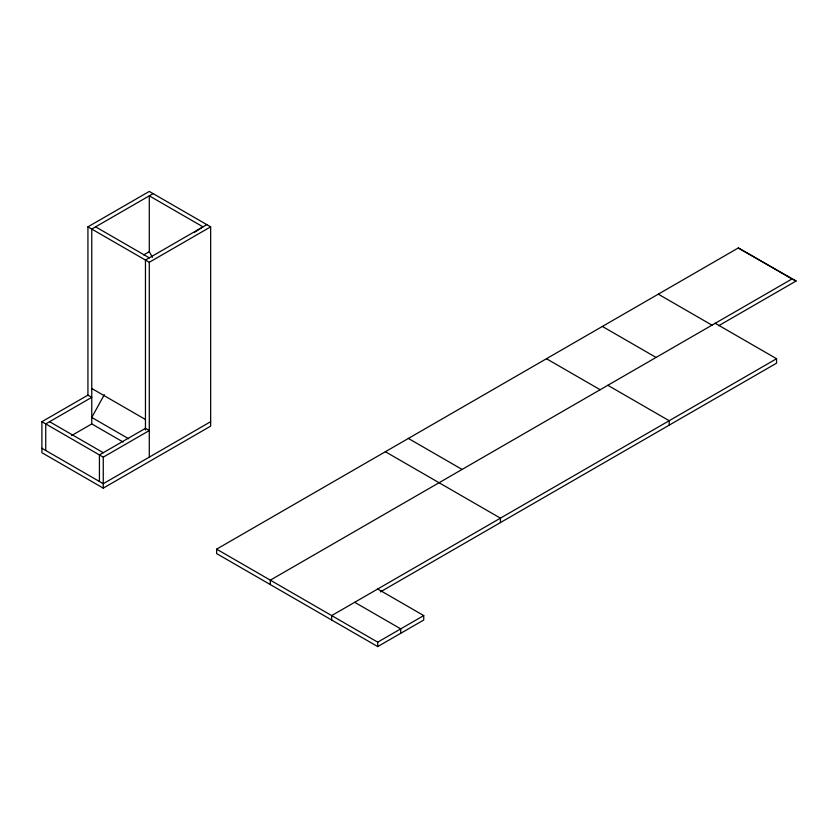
<?xml version="1.0" encoding="UTF-8"?>
<svg xmlns="http://www.w3.org/2000/svg" width="838" height="838" viewBox="0 0 838 838"><rect width="100%" height="100%" fill="white"/><g stroke="black" fill="none" stroke-linecap="round" stroke-linejoin="round"><path stroke-width="1.26" d="M104.341 394.688L91.761 417.45L128.675 438.756M194.217 232.524L202.985 226.847L149.29 195.841L149.29 252.081M87.927 395.546L87.927 226.847L149.29 191.42L210.652 226.847L210.652 426.133L103.263 488.135L41.9 452.709L41.9 421.703L87.927 395.138L91.761 397.348L45.734 423.923L45.734 450.488M153.124 193.63L91.761 229.057L91.761 423.923L123.081 442.003M143.696 254.909L149.29 251.672L152.432 257.339M206.818 224.636L145.456 260.063L145.456 430.072M87.927 226.847L149.29 262.273L210.652 226.847M71.555 435.582L91.761 423.923M41.9 421.703L103.263 457.139L149.29 430.564L145.456 428.344L99.429 454.919L99.429 481.494M210.652 421.703L103.263 483.704L41.9 448.278M377.708 589.009L423.735 615.584L423.735 620.015L377.708 646.58L216.623 553.583L216.623 549.152L738.32 247.954L796.1 281.023L718.711 325.699M796.1 281.023L792.004 278.96L270.318 580.158L270.318 584.578M380.389 591.89L776.575 363.158L776.575 358.727L331.68 615.584L331.68 620.015M216.623 549.152L377.708 642.159L423.735 615.584M738.32 247.954L792.004 278.96M715.212 323.3L776.575 358.727M658.291 294.159L711.986 325.165M602.375 326.443L656.07 357.438M607.822 385.291L669.195 420.728L669.195 425.149M546.46 358.727L600.155 389.722M95.595 226.847L149.29 257.842M408.389 438.442L462.084 469.437M385.375 451.724L500.433 518.156L500.433 522.587M91.761 388.486L145.456 419.492M49.568 421.703L103.263 452.709M354.694 602.302L400.721 628.867L400.721 633.298M377.708 642.159L377.708 646.58M149.29 262.273L149.29 457.139M103.263 457.139L103.263 488.135"/></g></svg>
